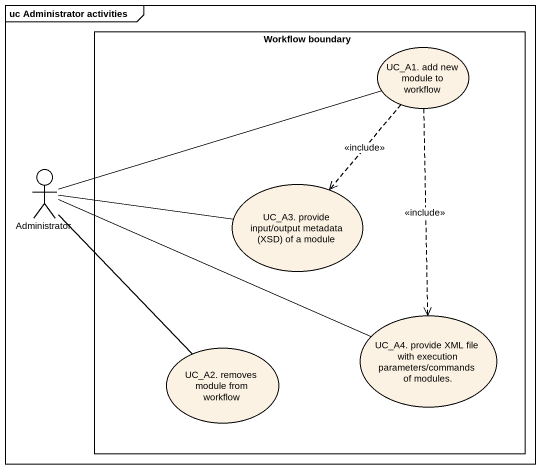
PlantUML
@startuml
mainframe uc Administrator activities
rectangle "Workflow boundary" as Workflow_boundary {
  usecase "UC_A1. add new module to workflow" as UC_A1_add_new_module_to
  usecase "UC_A3. provide input/output metadata (XSD) of a module" as UC_A3_provide_input_output
  usecase "UC_A4. provide XML file with execution parameters/commands of modules." as UC_A4_provide_XML_file_with
  usecase "UC_A2. removes module from workflow" as UC_A2_removes_module_from
}
actor Administrator
UC_A1_add_new_module_to ..> UC_A3_provide_input_output : <<include>>
UC_A1_add_new_module_to ..> UC_A4_provide_XML_file_with : <<include>>
Administrator -right- UC_A1_add_new_module_to
Administrator -right- UC_A3_provide_input_output
Administrator -right- UC_A4_provide_XML_file_with
Administrator -- UC_A2_removes_module_from
@enduml
